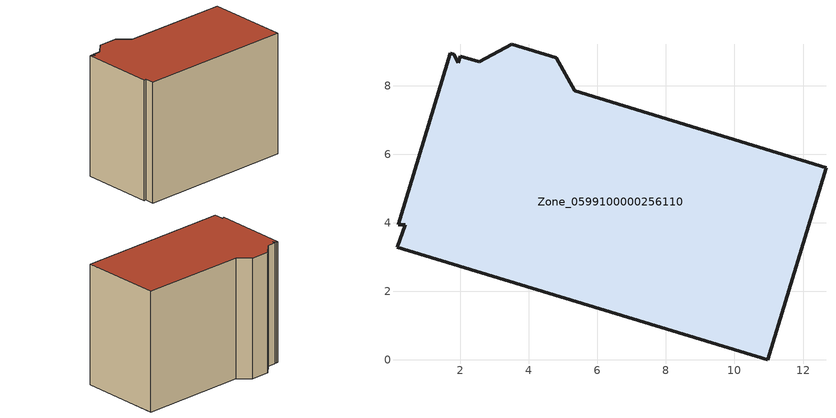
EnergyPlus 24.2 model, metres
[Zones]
Zone_0599100000256110
 floor ground (C_G): 5.34,7.85 12.67,5.61 10.97,0 0.17,3.28 0.39,3.95 0.19,3.95 1.71,8.94 1.8,8.91 1.94,8.67 2,8.86 2.56,8.7 3.5,9.21 4.8,8.81 z0
 wall outside (C_F): 12.67,5.61 5.34,7.85 4.8,8.81 3.5,9.21 2.56,8.7 2,8.86 1.94,8.67 1.8,8.91 1.71,8.94 0.19,3.95 0.39,3.95 0.17,3.28 10.97,0 12.67,5.61 z0:8.76
 roof outside (C_R): 3.5,9.21 2.56,8.7 2,8.86 1.94,8.67 1.8,8.91 1.71,8.94 0.19,3.95 0.39,3.95 0.17,3.28 10.97,0 12.67,5.61 5.34,7.85 4.8,8.81 z8.76
[BUILDING]
Pand.0599100000256110: North Axis=0; Terrain=City; Loads Convergence Tolerance Value=0.04; Temperature Convergence Tolerance Value=0.4; Solar Distribution=FullExterior; Maximum Number of Warmup Days=25; Minimum Number of Warmup Days=1
[Site:Location]
Rotterdam.The.Hague.AP_ZH_NLD Design_Conditions: Latitude=51.96; Longitude=4.45; Time Zone=1; Elevation=-4.5
[SITE:GROUNDTEMPERATURE:BUILDINGSURFACE]
18, 18, 18, 18, 18, 18, 18, 18, 18, 18, 18, 18
[MATERIAL] Thermal Absorptance=0.9; Solar Absorptance=0.7; Visible Absorptance=0.7
Name | Roughness | Thickness | Conductivity | Density | Specific Heat
G.D.1965 | MediumSmooth | 0.15 | 1 | 540 | 1210
F.D.1965 | Rough | 0.3 | 0.857143 | 1920 | 840
R.D.1965 | MediumRough | 0.2 | 0.08 | 1500 | 1000
[CONSTRUCTION]
C_G: G.D.1965
C_F: F.D.1965
C_R: R.D.1965
[ZONE]
Zone_0599100000256110: Type=1; Multiplier=1; Ceiling Height=Autocalculate; Volume=Autocalculate; Floor Area=autocalculate; Part of Total Floor Area=Yes
[ZONEINFILTRATION:DESIGNFLOWRATE]
Infil_Zone_0599100000256110: Zone or ZoneList or Space or SpaceList=Zone_0599100000256110; Schedule=AlwaysOn; Design Flow Rate Calculation Method=Flow/Area; Flow Rate per Floor Area=0.0042; Constant Term Coefficient=1; Temperature Term Coefficient=0; Velocity Term Coefficient=0; Velocity Squared Term Coefficient=0
[HVACTEMPLATE:ZONE:IDEALLOADSAIRSYSTEM]
Zone_0599100000256110: Maximum Heating Supply Air Temperature=50; Minimum Cooling Supply Air Temperature=13; Maximum Heating Supply Air Humidity Ratio=0.0156; Minimum Cooling Supply Air Humidity Ratio=0.0077; Heating Limit=NoLimit; Cooling Limit=NoLimit; Dehumidification Control Type=ConstantSensibleHeatRatio; Cooling Sensible Heat Ratio=0.7; Dehumidification Setpoint=60; Humidification Control Type=None; Humidification Setpoint=30; Outdoor Air Method=None; Outdoor Air Flow Rate per Person=0.00944; Outdoor Air Flow Rate per Zone Floor Area=0; Outdoor Air Flow Rate per Zone=0; Demand Controlled Ventilation Type=None; Outdoor Air Economizer Type=NoEconomizer; Heat Recovery Type=None; Sensible Heat Recovery Effectiveness=0.7; Latent Heat Recovery Effectiveness=0.65
[ZONECONTROL:THERMOSTAT]
ThermostatControl_Zone_0599100000256110: Zone or ZoneList=Zone_0599100000256110; Control Type Schedule=DualSetpointControlType; Control 1=Thermostat_Zone_0599100000256110; Temperature Difference Between Cutout And Setpoint=0
[THERMOSTATSETPOINT:DUALSETPOINT]
Thermostat_Zone_0599100000256110: Heating Setpoint Temperature Schedule=HeatingSetpoint_Zone_0599100000256110; Cooling Setpoint Temperature Schedule=CoolingSetpoint_Zone_0599100000256110
[SCHEDULE:COMPACT]
HeatingSetpoint_Zone_0599100000256110: Through: 12/31, For: AllDays, Until: 24:00, 21
CoolingSetpoint_Zone_0599100000256110: Through: 12/31, For: AllDays, Until: 24:00, 24
DualSetpointControlType: Through: 12/31, For: AllDays, Until: 24:00, 4
AlwaysOn: Through: 12/31, For: AllDays, Until: 24:00, 1
